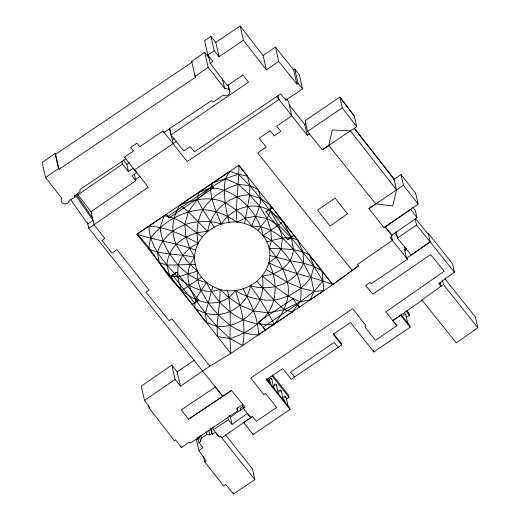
<?xml version="1.0" encoding="UTF-8"?>
<svg xmlns="http://www.w3.org/2000/svg" width="520" height="520" viewBox="0 0 520 520"><rect width="100%" height="100%" fill="white"/><g stroke="black" fill="none" stroke-linecap="round" stroke-linejoin="round"><path stroke-width="0.78" d="M202.254 236.925C190.339 228.67 179.14 217.549 164.125 215.806L148.909 226.115C149.435 246.61 164.535 262.626 177.625 276.919C188.897 286.683 204.822 295.49 219.869 289.334C220.74 305.201 215.768 320.794 217.549 336.622L229.989 338.533L242.658 345.481C246.5 326.853 241.352 308.048 235.385 290.459C215.612 293.521 193.928 278.252 194.603 257.283C195.169 238.959 211.412 224.296 229.08 222.333C248.846 219.278 270.556 234.52 269.854 255.508C269.341 273.851 253.052 288.496 235.385 290.459C229.476 299.533 218.862 303.953 208.221 302.776C171.893 297.798 160.66 256.392 136.942 234.182L238.836 165.295L332.742 284.577L358.507 265.837L357.428 264.478L392.431 240.448L391.378 235.846M237.172 407.576L237.861 410.592L190.307 443.06L189.312 442.032L181.344 447.616L175.728 439.803L174.506 440.739L149.091 408.038L149.799 407.589L144.501 400.491L141.226 386.178L171.828 365.079L175.11 379.392L180.466 386.146L209.898 366.1L230.822 353.49L229.989 338.533L216.989 326.443L206.544 322.621L194.74 307.639L195.442 299.286L206.479 282.51C195.286 280.111 185.933 273.117 178.107 265.05C168.955 254.3 161.207 241.806 160.121 227.409L164.125 215.806M244.608 223.457L249.691 194.87L249.815 185.614L247.462 176.261L238.836 165.295C239.096 184.301 235.339 203.125 236.944 222.144L245.349 218.017L255.573 216.339L267.118 218.55L278.48 225.134L291.395 237.835L314.028 266.403L322.887 281.041L323.928 290.537L310.063 299.891L300.021 301.821L284.173 309.68L268.144 312.8L253.572 310.986L240.032 305.227L228.989 297.609L219.869 289.334M212.752 286.592L205.381 313.307L206.544 322.621M322.283 149.851L328.744 145.424L332.3 129.974L350.389 130.845L356.772 126.737L354.315 116.005L339.82 97.091L305.065 120.718L307.522 131.456L322.283 149.851L350.389 130.845L396.598 190.014L392.672 205.914L375.752 203.957L368.907 208.605L384.053 227.74L418.151 204.081L415.682 193.323L401.005 174.577L393.692 179.504M228.234 84.546L229.866 91.663L229.314 93.958L227.117 95.531L225.154 95.927L223.418 95.127L212.901 102.18L211.523 100.581L164.177 132.314L162.994 130.949L139.802 146.705L136.988 143.149L130.598 147.466L133.504 150.963L124.475 157.105L125.814 158.841L79.872 189.599L80.008 191.822L76.109 194.649L75.53 195.891L74.165 195.949L74.997 197.158L69.141 200.519L68.822 202C67.008 204.724 62.68 204.555 61.198 201.584L61.224 199.446L61.795 198.269L45.591 177.502L42.152 162.474L55.003 153.543L55.627 154.284L59.072 169.312L195.663 77.109L195.117 74.737M197.555 271.18C188.487 263.887 181.48 254.462 176.124 244.186C170.567 231.283 172.211 216.632 180.056 205.042L229.827 171.392L238.4 174.135L249.815 185.614L260.546 198.419L270.459 211.283L283.075 221.5L291.395 237.835L293.54 249.503C291.817 265.7 277.557 275.041 262.223 275.867C267.391 303.271 244.744 328.38 216.989 326.443C201.214 308.867 175.897 281.262 194.603 257.283L189.638 248.04L185.965 236.906L184.886 224.237L188.396 211.776L197.249 199.472L210.249 188L213.148 182.669L225.322 178.737L238.459 184.359L249.691 194.87L259.792 206.394L267.118 218.55L270.784 230.282L271.57 240.591L269.191 248.385C282.724 249.113 296.946 248.06 309.264 254.761L322.049 271.031L322.887 281.041L314.067 291.519L300.021 301.821L292.214 311.981L258.329 334.88C236.886 335.082 220.35 318.753 208.221 302.776C202.156 293.358 196.287 282.789 197.555 271.18L177.625 276.919L169.748 275.873L166.894 265.148C168.064 244.569 188.552 231.953 207.636 231.478C210.769 211.244 229.08 194.942 249.691 194.87L260.546 198.419L270.147 205.062L297.719 240.117L303.089 252.096L303.478 263.12L310.94 277.336L314.067 291.519L310.063 299.891M225.427 434.791L252.401 468.845L254.865 479.583L233.454 494L225.778 484.458L223.613 485.907L204.718 461.819L206.219 460.928L198.972 450.775L202.969 447.694L198.913 442.566L200.629 441.409L201.539 438.197L200.837 435.136M207.636 231.478L188.396 211.776L180.056 205.042C194.337 199.102 210.567 195.884 225.16 202.696C235.306 208.897 245.102 216.131 251.726 226.2C275.015 225.654 291.661 245.401 303.478 263.12C295.191 284.024 270.861 291.831 250.38 285.695C246.447 311.044 215.046 323.323 194.74 307.639M251.726 226.2C255.775 214.208 264.894 202.15 257.777 189.358L249.815 185.614L238.459 184.359C224.1 188.546 211.127 197.047 202.794 209.625C197.425 219.973 195.774 231.822 198.192 243.23L189.638 248.04L182.683 255.32L178.107 265.05L177.625 276.919L181.428 290.726L201.344 277.297M280.963 391.716L280.774 390.221L279.13 390.442A1.19 1.073 -12.9 0 0 279.318 391.944M285.714 397.683L285.538 396.195A1.19 1.073 -12.9 0 0 283.887 396.435L284.063 397.924M229.827 171.392L225.322 178.737C222.957 193.317 225.466 208.162 229.08 222.333M206.479 282.51C212.244 293.82 220.077 303.999 230.145 311.805C242.528 321.9 258.499 325.618 274.228 324.136C284.089 312.539 290.979 297.694 287.411 282.243C284.037 269.704 278.057 257.933 269.191 248.385M257.978 230.275L267.118 218.55L270.459 211.283L270.147 205.062M169.748 275.873L159.211 262.483L157.482 252.265C165.952 226.142 196.671 216.041 221.351 223.997C231.348 208.156 254.176 200.037 270.459 211.283L278.48 225.134L282.548 237.984L280.969 248.879L276.419 257.315L268.879 262.659C276.608 278.298 278.012 297.745 268.144 312.8C258.589 325.325 244.992 334.003 229.989 338.533C230.087 322.575 231.192 306.319 227.533 290.647M198.412 437.976L196.456 439.79L198.972 450.775M283.075 221.5L278.48 225.134L263.139 235.482C260.754 224.445 255.158 214.448 247.559 206.161C237.705 195.878 224.913 187.869 210.249 188L198.62 192.484L197.249 199.472L202.794 209.625L214.097 227.097M196.514 440.043L198.406 438.588M294.788 69.023L298.064 83.33L296.94 84.169L293.657 69.856L294.788 69.023L299.293 74.575L302.569 88.888L285.857 100.198L280.742 93.906L194.506 151.781L190.106 146.685L183.82 150.95L170.969 134.927L169.416 128.148M358.507 265.837L332.742 284.577L230.822 353.49L136.942 234.182L148.909 226.115C166.608 226.967 182.8 235.118 198.192 243.23M454.435 272.214L430.209 241.885L428.24 233.298L452.465 263.627L454.435 272.214L438.646 283.608L440.947 286.358L440.05 282.458M445.022 278.935L475.391 316.999L477.848 327.75L456.287 342.875L421.856 299.981L443.43 284.589L442.553 280.761M384.053 227.74L385.157 226.961L392.321 235.827L390.007 237.432L407.426 259.246L371.169 283.712L370.097 282.432L365.619 285.591L372.834 294.19L430.644 254.56L444.216 271.226L385.885 311.851L396.903 325.735L375.492 340.301L364.715 326.709L366.113 325.761L352.619 308.744L250.744 378.079L263.939 394.693L265.603 393.575L276.633 407.478L256.347 421.291L252.531 416.462L250.764 417.671L247.462 413.433L232.056 424.385L230.419 417.228L243.893 407.641M201.539 438.197L206.752 434.635L209.827 434.876L211.66 433.589L210.607 428.994M416.995 217.705L391.794 235.248L385.157 226.961L410.709 209.306L416.995 217.705L415.356 210.548L412.938 207.317M242.899 404.417L236.548 408.85L237.861 410.592M45.591 177.502L58.441 168.571L55.003 153.543M134.329 174.226L135.805 180.667L91.013 211.75L78 194.805L77.668 193.375M415.279 193.635L415.688 193.349M407.426 259.246L406.569 258.291L404.599 249.704L406.569 248.333M406.569 258.291L430.209 241.885L416.533 225.043L415.058 218.602M396.903 325.735L392.841 320.625L422.116 300.3L421.856 299.981M195.663 77.109L195.084 76.421L191.646 61.393L204.698 52.358L209.19 58.097M195.084 76.421L208.136 67.386L204.698 52.358M78 194.805L122.48 164.06L121.823 161.2M135.805 180.667L132.008 175.877L136.76 172.627L133.211 168.201L128.44 171.496L126.802 164.34L129.188 162.695M430.209 241.885L411.119 255.093L397.436 238.036L395.96 231.595M211.66 433.589L212.407 434.298L215.41 432.257L219.122 436.943L220.389 436.066L221.767 437.775L250.764 417.671L243.406 408.531L242.365 404.014M135.09 179.842L140.387 176.189M144.501 400.491L175.11 379.392M170.281 276.588L176.657 272.266L198.757 300.365L192.264 304.473L170.281 276.588L176.657 272.266M265.87 211.828L272.129 207.584L265.87 211.828L287.742 239.636L294.014 235.404L287.742 239.636M180.466 386.146L177.19 371.832L194.207 360.197M275.438 47.105L278.72 61.419L266.37 69.836L263.094 55.53L275.438 47.105L293.657 69.856M242.873 406.497L240.325 408.239L240.812 410.384M252.531 416.462L243.6 422.546L253.091 434.551L290.004 409.454L266.409 379.665L282.711 368.582L291.181 379.269L341.685 344.968L341.361 343.538L333.379 333.476M170.969 134.927L248.502 82.206L242.996 74.919L227.494 85.677L210.165 63.368L208.091 54.334M134.531 169.845L176.404 141.407M307.522 131.456L342.284 107.828L339.82 97.091L354.315 116.005M397.436 238.036L416.533 225.043M392.841 320.625L400.725 315.263L410.176 327.19L373.841 351.91L350.506 322.498L333.203 334.276L341.685 344.968M283.641 400.894L284.973 399.984M286.312 399.074L288.983 397.26L288.49 395.115L272.454 374.887M406.12 317.544L409.428 315.289L408.941 313.144L406.978 310.668M55.627 154.284L192.225 62.082L191.646 61.393M243.406 408.531L245.271 407.303L231.452 390.507L222.781 396.292L88.79 228.274L148.298 187.304L124.475 157.105M167.882 216.379L212.388 186.31L213.583 187.857L169.065 217.919L166.296 214.344L169.065 217.919M309.406 133.822L307.236 135.285L304.779 124.553L305.864 123.819M368.907 208.605L403.462 185.308L401.005 174.577M240.162 26L243.438 40.313L219.069 56.719L215.794 42.406L240.162 26L263.094 55.53M188.494 419.269L222.781 396.292L215.41 386.984L181.142 409.968L188.494 419.269L231.452 390.507M172.354 139.971L174.291 138.684M219.122 436.943L213.421 429.696L228.43 419.744L227.942 417.593M215.794 42.406L210.964 36.465L204.555 40.677L207.831 54.99L212.908 61.561L210.165 63.368M207.831 54.99L214.24 50.778L210.964 36.465M192.264 304.473L198.757 300.365M415.246 193.472L415.682 193.323M266.923 241.612C276.985 239.616 287.865 234.923 297.719 240.117M323.928 290.537L314.067 291.519L301.19 288.151L287.411 282.243L266.305 269.548M195.267 264.407L166.894 265.148L159.211 262.483M208.136 67.386L224.627 88.419L227.181 88.803L228.975 89.733L229.866 91.663M194.603 257.283C179.465 253.669 163.241 255.21 148.733 249.165L150.456 238.18C162.916 221.923 182.214 210.828 202.794 209.625C215.234 210.178 226.831 215.066 236.944 222.144M247.462 176.261L238.4 174.135L225.322 178.737L210.249 188L211.776 198.738L216.164 211.594L221.351 223.997M269.854 255.508L290.18 260.78L303.478 263.12L314.028 266.403L322.049 271.031L332.742 284.577C311.766 276.269 288.932 273.416 268.879 262.659M292.214 311.981L284.173 309.68L274.053 300.086L256.834 281.327M136.942 234.182C156.234 240.448 176.553 243.029 195.598 250.133M235.385 290.459C246.955 297.655 260.488 300.865 274.053 300.086C288.847 297.615 302.159 289.523 310.94 277.336L314.028 266.403L309.264 254.761M263.139 235.482C274.385 241.176 283.127 250.491 290.18 260.78C297.726 273.013 303.492 287.281 300.021 301.821L288.34 296.094L275.346 286.741L262.223 275.867M404.599 249.704L405.464 250.66M273.981 388.668L271.7 378.697L270.784 378.092L269.438 379.041L270.4 383.422M276.789 96.694L307.236 135.285M58.441 168.571L59.072 169.312M408.168 324.409L405.529 314.008A1.19 1.073 -12.9 0 0 403.871 314.249L404.047 315.738M278.694 394.641L276.048 384.241A1.19 1.073 -12.9 0 0 274.397 384.481L274.567 385.97M352.203 270.329L312.656 221.884L257.719 152.867L266.221 147.03L259.175 138.262L270.205 130.709L274.19 135.928L280.846 131.3L276.633 126.256L291.772 115.798L288.496 101.484L286.546 98.963M415.396 218.511L428.571 234.728M214.24 50.778L219.069 56.719M298.064 83.33L302.569 88.888M162.994 130.949L187.187 161.551L279.136 99.424L278.272 95.654M209.898 366.1L171.815 318.812L169.091 320.69L146.042 292.175L149.091 290.101L116.942 249.633L111.969 253.071L101.888 240.468L104.767 238.329L94.023 224.75L90.916 211.192M278.72 61.419L296.94 84.169M328.744 145.424L375.752 203.957M123.325 160.004L126.802 164.34M122.48 164.06L128.44 171.496M443.43 284.589L477.848 327.75M394.654 233.031L397.651 236.789M289.315 105.059L304.779 124.553M400.894 314.464L409.851 325.754L410.176 327.19M338.104 347.418L334.165 342.453L290.576 372.132L294.463 377.046M271.94 375.772L288.983 397.26M171.828 365.079L177.19 371.832M405.997 310.954L409.428 315.289M266.584 378.872L289.673 408.018L290.004 409.454M220.389 436.066L254.865 479.583M269.847 209.15L291.74 236.951M172.582 275.061L194.584 303.036M403.462 185.308L418.151 204.081M394.141 179.283L354.387 128.381L394.089 179.056L396.598 190.014M229.06 415.487L230.419 417.228M228.43 419.744L232.056 424.385M243.438 40.313L266.37 69.836M213.583 187.857L210.808 184.249L212.388 186.31M342.284 107.828L356.772 126.737M70.505 199.459L87.802 223.977L93.034 220.454L75.836 195.54M92.378 217.594L76.089 194.019M250.38 285.695L260.143 299.709L268.144 312.8L274.228 324.136M243.126 288.776C250.257 303.264 258.869 318.253 258.329 334.88M404.495 246.441L405.36 250.205M373.51 350.48L373.841 351.91M285.512 98.69L285.857 100.198M227.89 84.987L228.975 89.733M222.45 78.93L224.627 88.419M285.909 396.611L288.19 406.575M281.144 390.637L283.426 400.601M268.177 378.099L269.23 382.694M267.007 379.087L267.358 380.621M252.766 433.121L253.091 434.551M169.891 129.233L173.173 143.546M233.103 492.466L233.454 494M212.771 426.835L213.421 429.696M211.003 428.168L212.407 434.298M208.774 430.274L209.827 434.876M206.05 431.568L206.752 434.635M199.4 436.04L200.629 441.409M203.489 456.45L204.718 461.819M197.685 437.197L198.913 442.566M180.999 446.108L181.344 447.616M148.401 405.022L149.091 408.038M87.477 222.547L88.79 228.274M74.633 195.578L74.997 197.158M271.7 378.697L271.778 379.262M405.886 314.438L405.938 314.977M276.406 384.67L276.464 385.209M347.497 213.779L330.128 226.077L317.577 210.125L335.062 198.1L347.497 213.779M297.102 304.278L263.042 327.223L265.395 330.103L258.609 321.802L292.903 298.766L299.306 307.183L297.102 304.278"/></g></svg>
